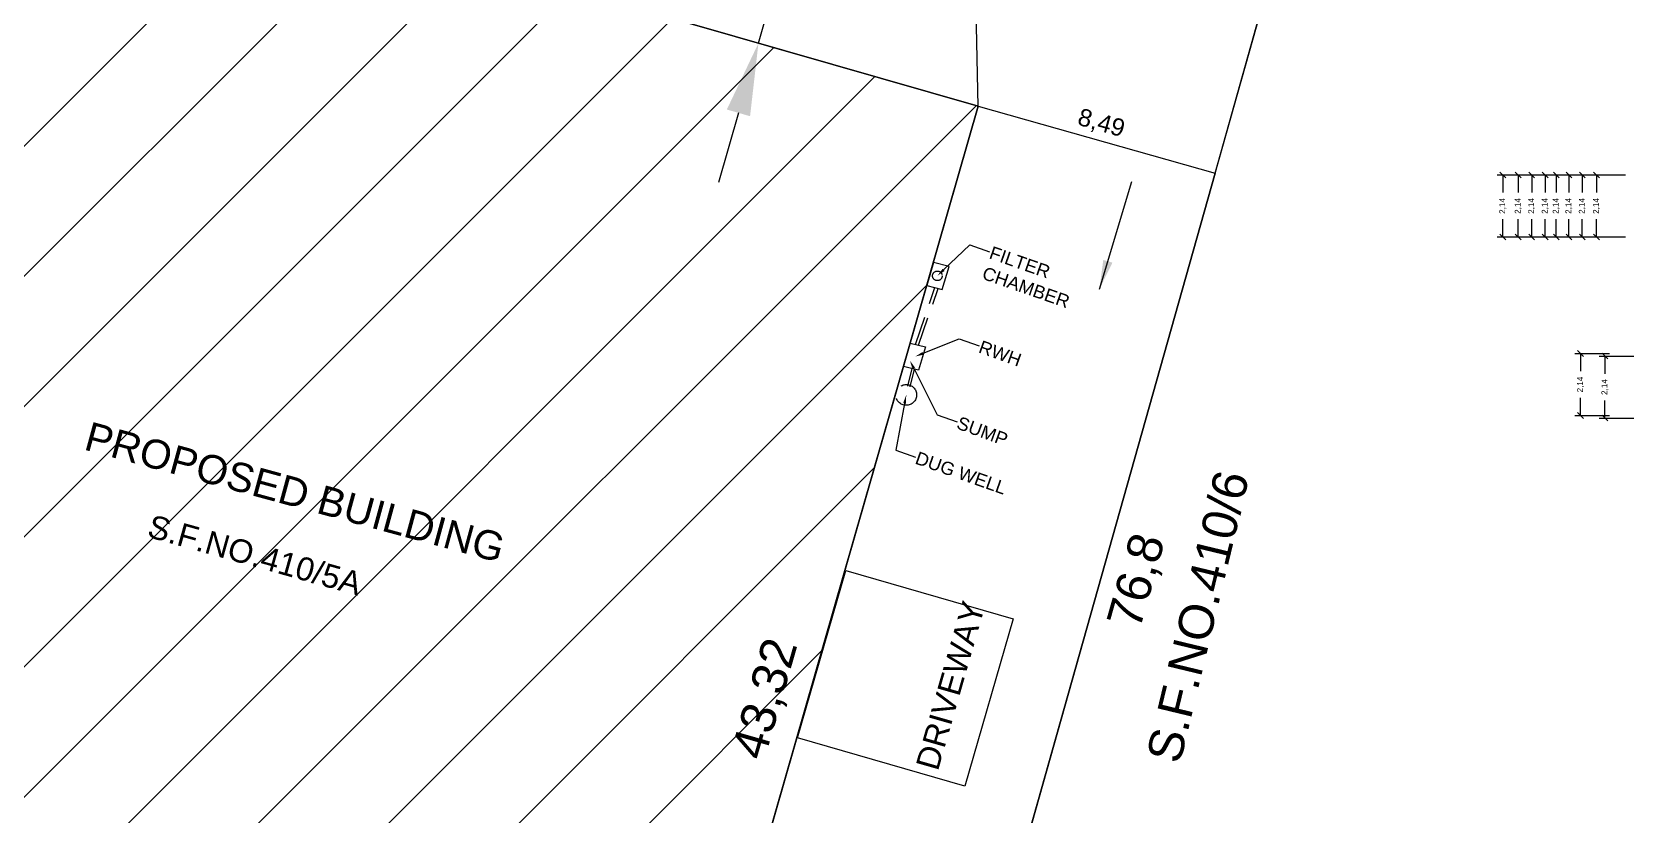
# Model space of a CAD drawing. Header units: metres. Extents: x 2292 to 2697, y 2134 to 2248.
# Drawn here: x 2448.8 to 2504, y 2183.5 to 2210.5 of the extents above; entities that cross this region are included whole.
import ezdxf
from ezdxf import colors
from ezdxf.entities.mleader import LeaderData, LeaderLine
from ezdxf.math import Vec2, Vec3

# ---------------------------------------------------------------- set-up
doc = ezdxf.new("R2010")
doc.units = ezdxf.units.M
doc.linetypes.add('DASHED', pattern=[0.75, 0.5, -0.25])
for name, color, linetype in [('AS_AT_SITE', 6, 'Continuous'), ('BLK_1_FLR_0_WATER_CLOSET', 213, 'Continuous'), ('BLK_1_FLR_1_WATER_CLOSET', 213, 'Continuous'), ('BLK_1_LVL_0_BLDG_FOOT_PRINT', 1, 'Continuous'), ('BLK_1_LVL_0_FRONT_SETBACK', 2, 'Continuous'), ('BLK_1_LVL_0_SIDE_SETBACK2', 102, 'Continuous'), ('FMB_OR_PLR', 70, 'Continuous'), ('INTERNAL_VEHICULAR_ACCESS_DIST', 161, 'Continuous'), ('PER_AISLE_WIDTH', 5, 'Continuous'), ('PLOT_BOUNDARY', 70, 'Continuous'), ('SUPER_IMPOSED', 5, 'Continuous'), ('TWO_WHEELER_DRIVE_WAY', 7, 'Continuous')]:
    doc.layers.add(name, color=color, linetype=linetype)
doc.styles.get("Standard").update_dxf_attribs({"font": 'arial.ttf'})
doc.dimstyles.new('ISO-25', dxfattribs={"dimtxt": 0.5, "dimasz": 2.5, "dimexe": 1, "dimexo": 0.625, "dimtad": 1, "dimtxsty": 'Standard', "dimcen": 2.5, "dimadec": 0, "dimazin": 0, "dimtfac": 1, "dimtmove": 0, "dimatfit": 3, "dimfxl": 0, "dimarcsym": 0})

# ---------------------------------------------------------------- blocks, each defined once
blk = doc.blocks.new('*D297')
at = {"layer": 'Defpoints', "color": 0}
for p in [(2496.187, 2229.126), (2498.693, 2228.42), (2475.35, 2155.207)]:
    blk.add_point(p, dxfattribs=at)
at = {"color": 0, "insert": (2486.914, 2191.593), "char_height": 1.2, "attachment_point": 5, "rotation": 74.2581}
blk.add_mtext('76,8', dxfattribs=at)
blk = doc.blocks.new('*D354')
at = {"layer": 'Defpoints', "color": 0}
for p in [(2442.934, 2219.016), (2442.312, 2216.849), (2481.38, 2207.975)]:
    blk.add_point(p, dxfattribs=at)
at = {"color": 0, "insert": (2461.876, 2212.518), "char_height": 1.2, "attachment_point": 5, "rotation": 343.977}
blk.add_mtext('40', dxfattribs=at)
blk = doc.blocks.new('*D356')
at = {"layer": 'Defpoints', "color": 0}
for p in [(2481.38, 2207.975), (2481.38, 2207.975), (2469.423, 2166.338)]:
    blk.add_point(p, dxfattribs=at)
at = {"color": 0, "insert": (2474.108, 2187.528), "char_height": 1.2, "attachment_point": 5, "rotation": 73.977}
blk.add_mtext('43,32', dxfattribs=at)
blk = doc.blocks.new('*D361')
at = {"layer": 'Defpoints', "color": 0}
for p in [(2481.38, 2207.975), (2489.547, 2205.673), (2489.547, 2205.673)]:
    blk.add_point(p, dxfattribs=at)
at = {"color": 0, "insert": (2485.616, 2207.363), "char_height": 0.6, "attachment_point": 5, "rotation": 344.2581}
blk.add_mtext('8,49', dxfattribs=at)
blk = doc.blocks.new('_ArchTick')
at = {"color": 0, "linetype": 'ByBlock', "const_width": 0.15}
blk.add_lwpolyline([(-0.5, -0.5), (0.5, 0.5)], dxfattribs=at)
blk = doc.blocks.new('*D366')
at = {"layer": 'Defpoints', "color": 0}
for p in [(2480.946, 2228.911), (2480.946, 2228.911), (2481.38, 2207.975)]:
    blk.add_point(p, dxfattribs=at)
at = {"color": 0, "insert": (2481.836, 2213.047), "char_height": 0.6, "attachment_point": 5, "rotation": 271.1869}
blk.add_mtext('20,94', dxfattribs=at)
blk = doc.blocks.new('_Oblique')
at = {"color": 0, "lineweight": -2}
blk.add_line((-0.5, -0.5), (0.5, 0.5), dxfattribs=at)
blk = doc.blocks.new('*D318')
at = {"layer": 'BLK_1_FLR_0_WATER_CLOSET', "color": 0, "lineweight": -2}
for p, q in [((2499.799, 2205.608), (2500.994, 2205.608)), ((2499.994, 2205.608), (2499.994, 2204.999)), ((2499.994, 2203.468), (2499.994, 2204.077)), ((2499.799, 2203.468), (2500.994, 2203.468))]:
    blk.add_line(p, q, dxfattribs=at)
at = {"layer": 'Defpoints', "color": 0}
for p in [(2499.174, 2205.608), (2499.994, 2205.608), (2499.174, 2203.468)]:
    blk.add_point(p, dxfattribs=at)
at = {"layer": 'BLK_1_FLR_0_WATER_CLOSET', "color": 0, "lineweight": -2, "xscale": 0.2, "yscale": 0.2, "zscale": 0.2}
for p, rotation in [((2499.994, 2205.608), 90), ((2499.994, 2203.468), 270)]:
    blk.add_blockref('_Oblique', p, dxfattribs=dict(at, rotation=rotation))
at = {"layer": 'BLK_1_FLR_0_WATER_CLOSET', "color": 0, "insert": (2499.994, 2204.538), "char_height": 0.2, "attachment_point": 5, "rotation": 90}
blk.add_mtext('2,14', dxfattribs=at)
blk = doc.blocks.new('*D319')
at = {"layer": 'BLK_1_FLR_1_WATER_CLOSET', "color": 0, "lineweight": -2}
for p, q in [((2500.265, 2205.608), (2501.459, 2205.608)), ((2500.459, 2205.608), (2500.459, 2204.999)), ((2500.459, 2203.468), (2500.459, 2204.077)), ((2500.265, 2203.468), (2501.459, 2203.468))]:
    blk.add_line(p, q, dxfattribs=at)
at = {"layer": 'Defpoints', "color": 0}
for p in [(2499.64, 2205.608), (2500.459, 2205.608), (2499.64, 2203.468)]:
    blk.add_point(p, dxfattribs=at)
at = {"layer": 'BLK_1_FLR_1_WATER_CLOSET', "color": 0, "lineweight": -2, "xscale": 0.2, "yscale": 0.2, "zscale": 0.2}
for p, rotation in [((2500.459, 2205.608), 90), ((2500.459, 2203.468), 270)]:
    blk.add_blockref('_Oblique', p, dxfattribs=dict(at, rotation=rotation))
at = {"layer": 'BLK_1_FLR_1_WATER_CLOSET', "color": 0, "insert": (2500.459, 2204.538), "char_height": 0.2, "attachment_point": 5, "rotation": 90}
blk.add_mtext('2,14', dxfattribs=at)
blk = doc.blocks.new('*D320')
at = {"layer": 'BLK_1_FLR_0_WATER_CLOSET', "color": 0, "lineweight": -2}
for p, q in [((2500.73, 2205.608), (2501.925, 2205.608)), ((2500.925, 2205.608), (2500.925, 2204.999)), ((2500.925, 2203.468), (2500.925, 2204.077)), ((2500.73, 2203.468), (2501.925, 2203.468))]:
    blk.add_line(p, q, dxfattribs=at)
at = {"layer": 'Defpoints', "color": 0}
for p in [(2500.105, 2205.608), (2500.925, 2205.608), (2500.105, 2203.468)]:
    blk.add_point(p, dxfattribs=at)
at = {"layer": 'BLK_1_FLR_0_WATER_CLOSET', "color": 0, "lineweight": -2, "xscale": 0.2, "yscale": 0.2, "zscale": 0.2}
for p, rotation in [((2500.925, 2205.608), 90), ((2500.925, 2203.468), 270)]:
    blk.add_blockref('_Oblique', p, dxfattribs=dict(at, rotation=rotation))
at = {"layer": 'BLK_1_FLR_0_WATER_CLOSET', "color": 0, "insert": (2500.925, 2204.538), "char_height": 0.2, "attachment_point": 5, "rotation": 90}
blk.add_mtext('2,14', dxfattribs=at)
blk = doc.blocks.new('*D321')
at = {"layer": 'BLK_1_FLR_0_WATER_CLOSET', "color": 0, "lineweight": -2}
for p, q in [((2501.111, 2205.608), (2502.306, 2205.608)), ((2501.306, 2205.608), (2501.306, 2204.999)), ((2501.306, 2203.468), (2501.306, 2204.077)), ((2501.111, 2203.468), (2502.306, 2203.468))]:
    blk.add_line(p, q, dxfattribs=at)
at = {"layer": 'Defpoints', "color": 0}
for p in [(2500.486, 2205.608), (2501.306, 2205.608), (2500.486, 2203.468)]:
    blk.add_point(p, dxfattribs=at)
at = {"layer": 'BLK_1_FLR_0_WATER_CLOSET', "color": 0, "lineweight": -2, "xscale": 0.2, "yscale": 0.2, "zscale": 0.2}
for p, rotation in [((2501.306, 2205.608), 90), ((2501.306, 2203.468), 270)]:
    blk.add_blockref('_Oblique', p, dxfattribs=dict(at, rotation=rotation))
at = {"layer": 'BLK_1_FLR_0_WATER_CLOSET', "color": 0, "insert": (2501.306, 2204.538), "char_height": 0.2, "attachment_point": 5, "rotation": 90}
blk.add_mtext('2,14', dxfattribs=at)
blk = doc.blocks.new('*D322')
at = {"layer": 'BLK_1_FLR_0_WATER_CLOSET', "color": 0, "lineweight": -2}
for p, q in [((2501.549, 2205.608), (2502.743, 2205.608)), ((2501.743, 2205.608), (2501.743, 2204.999)), ((2501.743, 2203.468), (2501.743, 2204.077)), ((2501.549, 2203.468), (2502.743, 2203.468))]:
    blk.add_line(p, q, dxfattribs=at)
at = {"layer": 'Defpoints', "color": 0}
for p in [(2500.924, 2205.608), (2501.743, 2205.608), (2500.924, 2203.468)]:
    blk.add_point(p, dxfattribs=at)
at = {"layer": 'BLK_1_FLR_0_WATER_CLOSET', "color": 0, "lineweight": -2, "xscale": 0.2, "yscale": 0.2, "zscale": 0.2}
for p, rotation in [((2501.743, 2205.608), 90), ((2501.743, 2203.468), 270)]:
    blk.add_blockref('_Oblique', p, dxfattribs=dict(at, rotation=rotation))
at = {"layer": 'BLK_1_FLR_0_WATER_CLOSET', "color": 0, "insert": (2501.743, 2204.538), "char_height": 0.2, "attachment_point": 5, "rotation": 90}
blk.add_mtext('2,14', dxfattribs=at)
blk = doc.blocks.new('*D323')
at = {"layer": 'BLK_1_FLR_1_WATER_CLOSET', "color": 0, "lineweight": -2}
for p, q in [((2502.01, 2205.608), (2503.204, 2205.608)), ((2502.204, 2205.608), (2502.204, 2204.999)), ((2502.204, 2203.468), (2502.204, 2204.077)), ((2502.01, 2203.468), (2503.204, 2203.468))]:
    blk.add_line(p, q, dxfattribs=at)
at = {"layer": 'Defpoints', "color": 0}
for p in [(2501.385, 2205.608), (2502.204, 2205.608), (2501.385, 2203.468)]:
    blk.add_point(p, dxfattribs=at)
at = {"layer": 'BLK_1_FLR_1_WATER_CLOSET', "color": 0, "lineweight": -2, "xscale": 0.2, "yscale": 0.2, "zscale": 0.2}
for p, rotation in [((2502.204, 2205.608), 90), ((2502.204, 2203.468), 270)]:
    blk.add_blockref('_Oblique', p, dxfattribs=dict(at, rotation=rotation))
at = {"layer": 'BLK_1_FLR_1_WATER_CLOSET', "color": 0, "insert": (2502.204, 2204.538), "char_height": 0.2, "attachment_point": 5, "rotation": 90}
blk.add_mtext('2,14', dxfattribs=at)
blk = doc.blocks.new('*D324')
at = {"layer": 'BLK_1_FLR_0_WATER_CLOSET', "color": 0, "lineweight": -2}
for p, q in [((2502.5, 2205.608), (2503.694, 2205.608)), ((2502.694, 2205.608), (2502.694, 2204.999)), ((2502.694, 2203.468), (2502.694, 2204.077)), ((2502.5, 2203.468), (2503.694, 2203.468))]:
    blk.add_line(p, q, dxfattribs=at)
at = {"layer": 'Defpoints', "color": 0}
for p in [(2501.875, 2205.608), (2502.694, 2205.608), (2501.875, 2203.468)]:
    blk.add_point(p, dxfattribs=at)
at = {"layer": 'BLK_1_FLR_0_WATER_CLOSET', "color": 0, "lineweight": -2, "xscale": 0.2, "yscale": 0.2, "zscale": 0.2}
for p, rotation in [((2502.694, 2205.608), 90), ((2502.694, 2203.468), 270)]:
    blk.add_blockref('_Oblique', p, dxfattribs=dict(at, rotation=rotation))
at = {"layer": 'BLK_1_FLR_0_WATER_CLOSET', "color": 0, "insert": (2502.694, 2204.538), "char_height": 0.2, "attachment_point": 5, "rotation": 90}
blk.add_mtext('2,14', dxfattribs=at)
blk = doc.blocks.new('*D325')
at = {"layer": 'BLK_1_FLR_0_WATER_CLOSET', "color": 0, "lineweight": -2}
for p, q in [((2499.268, 2205.608), (2500.463, 2205.608)), ((2499.463, 2205.608), (2499.463, 2204.999)), ((2499.463, 2203.468), (2499.463, 2204.077)), ((2499.268, 2203.468), (2500.463, 2203.468))]:
    blk.add_line(p, q, dxfattribs=at)
at = {"layer": 'Defpoints', "color": 0}
for p in [(2498.643, 2205.608), (2499.463, 2205.608), (2498.643, 2203.468)]:
    blk.add_point(p, dxfattribs=at)
at = {"layer": 'BLK_1_FLR_0_WATER_CLOSET', "color": 0, "lineweight": -2, "xscale": 0.2, "yscale": 0.2, "zscale": 0.2}
for p, rotation in [((2499.463, 2205.608), 90), ((2499.463, 2203.468), 270)]:
    blk.add_blockref('_Oblique', p, dxfattribs=dict(at, rotation=rotation))
at = {"layer": 'BLK_1_FLR_0_WATER_CLOSET', "color": 0, "insert": (2499.463, 2204.538), "char_height": 0.2, "attachment_point": 5, "rotation": 90}
blk.add_mtext('2,14', dxfattribs=at)
blk = doc.blocks.new('*D326')
at = {"layer": 'BLK_1_FLR_0_WATER_CLOSET', "color": 0, "lineweight": -2}
for p, q in [((2501.948, 2199.45), (2503.142, 2199.45)), ((2502.142, 2199.45), (2502.142, 2198.841)), ((2502.142, 2197.31), (2502.142, 2197.919)), ((2501.948, 2197.31), (2503.142, 2197.31))]:
    blk.add_line(p, q, dxfattribs=at)
at = {"layer": 'Defpoints', "color": 0}
for p in [(2501.323, 2199.45), (2502.142, 2199.45), (2501.323, 2197.31)]:
    blk.add_point(p, dxfattribs=at)
at = {"layer": 'BLK_1_FLR_0_WATER_CLOSET', "color": 0, "lineweight": -2, "xscale": 0.2, "yscale": 0.2, "zscale": 0.2}
for p, rotation in [((2502.142, 2199.45), 90), ((2502.142, 2197.31), 270)]:
    blk.add_blockref('_Oblique', p, dxfattribs=dict(at, rotation=rotation))
at = {"layer": 'BLK_1_FLR_0_WATER_CLOSET', "color": 0, "insert": (2502.142, 2198.38), "char_height": 0.2, "attachment_point": 5, "rotation": 90}
blk.add_mtext('2,14', dxfattribs=at)
blk = doc.blocks.new('*D327')
at = {"layer": 'BLK_1_FLR_0_WATER_CLOSET', "color": 0, "lineweight": -2}
for p, q in [((2502.791, 2199.363), (2503.985, 2199.363)), ((2502.985, 2199.363), (2502.985, 2198.754)), ((2502.985, 2197.223), (2502.985, 2197.832)), ((2502.791, 2197.223), (2503.985, 2197.223))]:
    blk.add_line(p, q, dxfattribs=at)
at = {"layer": 'Defpoints', "color": 0}
for p in [(2502.166, 2199.363), (2502.985, 2199.363), (2502.166, 2197.223)]:
    blk.add_point(p, dxfattribs=at)
at = {"layer": 'BLK_1_FLR_0_WATER_CLOSET', "color": 0, "lineweight": -2, "xscale": 0.2, "yscale": 0.2, "zscale": 0.2}
for p, rotation in [((2502.985, 2199.363), 90), ((2502.985, 2197.223), 270)]:
    blk.add_blockref('_Oblique', p, dxfattribs=dict(at, rotation=rotation))
at = {"layer": 'BLK_1_FLR_0_WATER_CLOSET', "color": 0, "insert": (2502.985, 2198.293), "char_height": 0.2, "attachment_point": 5, "rotation": 90}
blk.add_mtext('2,14', dxfattribs=at)
blk = doc.blocks.new('*D518')
at = {"layer": 'Defpoints', "color": 0, "ltscale": 0.3}
for p in [(2475.215, 2215.988), (2475.46, 2215.917), (2473.56, 2210.222)]:
    blk.add_point(p, dxfattribs=at)
at = {"layer": 'PER_AISLE_WIDTH', "color": 0, "lineweight": -2, "ltscale": 0.3}
for p, q in [((2476.15, 2218.32), (2476.84, 2220.723)), ((2473.804, 2210.151), (2475.46, 2215.917)), ((2475.816, 2215.815), (2476.421, 2215.641)), ((2474.16, 2210.049), (2474.765, 2209.875)), ((2473.114, 2207.748), (2472.424, 2205.346))]:
    blk.add_line(p, q, dxfattribs=at)
at = {"layer": 'PER_AISLE_WIDTH', "color": 0, "ltscale": 0.3}
for points in [[(2475.75, 2218.435), (2476.551, 2218.205), (2475.46, 2215.917)], [(2472.714, 2207.863), (2473.515, 2207.633), (2473.804, 2210.151)]]:
    blk.add_solid(points, dxfattribs=at)
at = {"layer": 'PER_AISLE_WIDTH', "color": 0, "ltscale": 0.3, "insert": (2473.737, 2213.291), "char_height": 0.6, "attachment_point": 5, "rotation": 73.977}
blk.add_mtext('6', dxfattribs=at)

msp = doc.modelspace()

# ---------------------------------------------------------------- hatches: boundary and pattern name
h = msp.add_hatch()
h.set_pattern_fill('ANSI31', color=256)
h.set_pattern_definition([(45, (-69436.9367, -38212.0027), (-2.24506403, 2.24506403), [])])
h.paths.add_polyline_path([(2481.38008, 2207.97471), (2442.93405, 2219.01567), (2430.97669, 2177.37862), (2469.42272, 2166.33766)])
h.paths.add_polyline_path([(2460.3759, 2211.65076), (2462.74481, 2210.97045), (2463.42738, 2213.34723), (2461.05846, 2214.02754)], flags=24)
h.paths.add_polyline_path([(2438.78293, 2195.21277), (2440.10649, 2199.82158), (2437.72971, 2200.50414), (2436.40615, 2195.89534)], flags=24)
h.paths.add_polyline_path([(2474.5498, 2184.94121), (2475.87336, 2189.55002), (2473.49658, 2190.23258), (2472.17302, 2185.62378)], flags=24)
h.paths.add_polyline_path([(2449.04087, 2172.18075), (2451.40978, 2171.50045), (2452.09235, 2173.87723), (2449.72343, 2174.55754)], flags=25)
h.paths.add_polyline_path([(2450.01692, 2195.69709), (2464.8792, 2191.64603), (2465.42113, 2193.63421), (2450.55884, 2197.68527)], flags=24)

# ---------------------------------------------------------------- linework, layer by layer
at = {"linetype": 'DASHED', "ltscale": 2}
for p, q in [((2479.09408, 2198.93221, -0.00374), (2478.94502, 2198.32302, -0.00374)), ((2479.17097, 2198.91434, -0.00374), (2479.02192, 2198.30514, -0.00374))]:
    msp.add_line(p, q, dxfattribs=at)
for points in [[(2489.54731, 2205.67256), (2491.17181, 2211.43572)], [(2481.38123, 2207.97535), (2469.42272, 2166.33766), (2477.79456, 2163.97784), (2489.55189, 2205.67127), (2489.54731, 2205.67256)]]:
    msp.add_lwpolyline(points)
msp.add_lwpolyline([(2480.3801, 2202.44494), (2479.83329, 2202.58861), (2479.60407, 2201.79043), (2480.14226, 2201.65875), (2480.3801, 2202.44494)], dxfattribs=at)
at = {"linetype": 'DASHED', "ltscale": 2, "elevation": -0.00374}
for points in [[(2479.22022, 2199.7577), (2479.88703, 2201.7212)], [(2479.32516, 2199.73222), (2479.99519, 2201.69473)], [(2479.03341, 2199.8033), (2479.56438, 2199.67369), (2479.32321, 2198.87655), (2478.80205, 2198.99768), (2479.03341, 2199.8033)]]:
    msp.add_lwpolyline(points, dxfattribs=at)
at = {"linetype": 'DASHED', "ltscale": 2}
for centre, radius in [((2479.97193, 2202.12823), 0.16622), ((2478.89802, 2198.02205), 0.35742)]:
    msp.add_circle(centre, radius, dxfattribs=at)
at = {"layer": 'AS_AT_SITE', "color": 6}
msp.add_lwpolyline([(2496.18659, 2229.22643), (2442.39814, 2228.11204), (2421.89523, 2156.80096), (2426.95121, 2155.58561), (2475.35041, 2155.30684)], close=True, dxfattribs=at)
at = {"layer": 'BLK_1_LVL_0_BLDG_FOOT_PRINT', "color": 1}
msp.add_lwpolyline([(2442.93405, 2219.01567), (2430.97669, 2177.37862), (2469.42272, 2166.33766), (2481.38008, 2207.97471)], close=True, dxfattribs=at)
at = {"layer": 'BLK_1_LVL_0_FRONT_SETBACK', "color": 2}
msp.add_lwpolyline([(2481.38084, 2207.97399), (2480.94707, 2228.9107), (2443.63495, 2228.13767), (2442.93405, 2219.01567)], close=True, dxfattribs=at)
at = {"layer": 'BLK_1_LVL_0_SIDE_SETBACK2', "color": 102}
msp.add_lwpolyline([(2469.42217, 2166.33865), (2481.38123, 2207.97535), (2489.55189, 2205.67127), (2477.7943, 2163.97692)], close=True, dxfattribs=at)
at = {"layer": 'FMB_OR_PLR', "color": 70}
msp.add_lwpolyline([(2496.18659, 2229.22643), (2442.39814, 2228.11204), (2421.89523, 2156.80096), (2426.95121, 2155.58561), (2475.35041, 2155.30684)], close=True, dxfattribs=at)
at = {"layer": 'INTERNAL_VEHICULAR_ACCESS_DIST', "color": 161}
msp.add_lwpolyline([(2476.81569, 2191.9611), (2482.58121, 2190.30012), (2480.92023, 2184.5346), (2475.15471, 2186.19558)], close=True, dxfattribs=at)
at = {"layer": 'PLOT_BOUNDARY'}
msp.add_lwpolyline([(2496.18659, 2229.22643), (2442.39814, 2228.11204), (2421.89523, 2156.80096), (2426.95121, 2155.58561), (2475.35041, 2155.30684)], close=True, dxfattribs=at)
at = {"layer": 'SUPER_IMPOSED', "color": 5}
msp.add_lwpolyline([(2496.18659, 2229.22643), (2442.39814, 2228.11204), (2421.89523, 2156.80096), (2426.95121, 2155.58561), (2475.35041, 2155.30684)], close=True, dxfattribs=at)
at = {"layer": 'TWO_WHEELER_DRIVE_WAY', "color": 6}
msp.add_lwpolyline([(2441.68216, 2225.62181), (2440.02518, 2219.85201), (2481.38123, 2207.97535), (2489.55189, 2205.67127), (2491.09957, 2211.17941), (2485.42297, 2213.05619), (2484.94233, 2213.19422), (2483.98118, 2213.47024), (2482.05888, 2214.02229), (2481.09773, 2214.29831), (2480.61649, 2214.43396), (2479.17541, 2214.85037), (2479.06003, 2214.8835), (2478.09888, 2215.15952), (2477.13773, 2215.43555), (2467.52622, 2218.19579), (2456.95356, 2221.23205), (2453.99325, 2222.0822), (2453.99325, 2222.0822), (2449.18749, 2223.46232), (2442.41289, 2225.41051)], close=True, dxfattribs=at)

# ---------------------------------------------------------------- texts
at = {"attachment_point": 1}
for s, width, insert, char_height, rotation in [('{\\W8.93873;   } \\P{\\W8.367147; }PROPOSED BUILDING', 21.2045112, (2448.0784, 2199.57378), 1, 344.753109), ('S.F.NO.410/6', 21.2045112, (2487.16255, 2185.53922), 1.2, 76.440915), ('S.F.NO.410/5A', 11.7674695, (2452.90439, 2193.9092), 0.8, 344.384172), ('DRIVEWAY', 0.8, (2479.21737, 2185.24271), 0.8, 74.046847)]:
    msp.add_mtext_dynamic_manual_height_columns(s, width=width, gutter_width=12.5, heights=[0], dxfattribs=dict(at, insert=insert, char_height=char_height, rotation=rotation))

# ---------------------------------------------------------------- dimensions: what is measured, and where the dimension line sits
for base, p1, p2, angle, override, picture, middle in [((2498.6929, 2228.41996), (2475.35041, 2155.20684), (2496.18659, 2229.12643), 74.25811, {"dimtxt": 1.2, "dimse1": 1, "dimse2": 1, "dimsd1": 1, "dimsd2": 1}, '*D297', (2488.20925, 2191.2276)), ((2480.94633, 2228.91068), (2481.38008, 2207.97471), (2480.94633, 2228.91068), 91.186876, {"dimtxt": 0.6, "dimasz": 0.5, "dimgap": 0.2, "dimblk1": 'ArchTick', "dimblk2": 'ArchTick', "dimsah": 1, "dimse1": 1, "dimse2": 1, "dimsd1": 1, "dimsd2": 1}, '*D366', (2481.27523, 2213.0356))]:
    dim = msp.add_linear_dim(base=base, p1=p1, p2=p2, angle=angle, dimstyle='ISO-25', override=override)
    dim.commit()
    dim.dimension.update_dxf_attribs({"geometry": picture, "text_midpoint": middle, "dimtype": 161})
for p1, p2, distance, override, picture, middle in [((2481.38008, 2207.97471), (2442.93405, 2219.01567), 2.25463, {"dimtxt": 1.2, "dimse1": 1, "dimse2": 1, "dimsd1": 1, "dimsd2": 1}, '*D354', (2461.87636, 2212.51775)), ((2469.42272, 2166.33766), (2481.38008, 2207.97471), 0, {"dimtxt": 1.2, "dimse1": 1, "dimse2": 1, "dimsd1": 1, "dimsd2": 1}, '*D356', (2474.10755, 2187.52775)), ((2481.38008, 2207.97471), (2489.54731, 2205.67256), 0, {"dimtxt": 0.6, "dimasz": 0.5, "dimgap": 0.2, "dimblk1": 'ArchTick', "dimblk2": 'ArchTick', "dimsah": 1, "dimse1": 1, "dimse2": 1, "dimsd1": 1, "dimsd2": 1}, '*D361', (2485.61578, 2207.36318))]:
    dim = msp.add_aligned_dim(p1=p1, p2=p2, distance=distance, dimstyle='ISO-25', override=override)
    dim.commit()
    dim.dimension.update_dxf_attribs({"geometry": picture, "text_midpoint": middle})
at = {"layer": 'BLK_1_FLR_0_WATER_CLOSET', "color": 2}
for base, p1, p2, picture, middle in [((2499.46291, 2205.60833), (2498.64346, 2203.46833), (2498.64346, 2205.60833), '*D325', (2499.46291, 2204.53833)), ((2499.99362, 2205.60833), (2499.17417, 2203.46833), (2499.17417, 2205.60833), '*D318', (2499.99362, 2204.53833)), ((2500.92478, 2205.60833), (2500.10533, 2203.46833), (2500.10533, 2205.60833), '*D320', (2500.92478, 2204.53833))]:
    dim = msp.add_linear_dim(base=base, p1=p1, p2=p2, angle=90, dimstyle='ISO-25', override={"dimtxt": 0.2, "dimasz": 0.2, "dimgap": 0.2, "dimtad": 0, "dimblk1": 'Oblique', "dimblk2": 'Oblique', "dimsah": 1, "dimsd1": 0, "dimsd2": 0}, dxfattribs=at)
    dim.commit()
    dim.dimension.update_dxf_attribs({"geometry": picture, "text_midpoint": middle, "dimtype": 161})
at = {"layer": 'BLK_1_FLR_0_WATER_CLOSET', "color": 1}
for base, p1, p2, picture, middle in [((2501.3057, 2205.60833), (2500.48625, 2203.46833), (2500.48625, 2205.60833), '*D321', (2501.3057, 2204.53833)), ((2501.74304, 2205.60833), (2500.92359, 2203.46833), (2500.92359, 2205.60833), '*D322', (2501.74304, 2204.53833)), ((2502.69449, 2205.60833), (2501.87504, 2203.46833), (2501.87504, 2205.60833), '*D324', (2502.69449, 2204.53833))]:
    dim = msp.add_linear_dim(base=base, p1=p1, p2=p2, angle=90, dimstyle='ISO-25', override={"dimtxt": 0.2, "dimasz": 0.2, "dimgap": 0.2, "dimtad": 0, "dimblk1": 'Oblique', "dimblk2": 'Oblique', "dimsah": 1, "dimsd1": 0, "dimsd2": 0}, dxfattribs=at)
    dim.commit()
    dim.dimension.update_dxf_attribs({"geometry": picture, "text_midpoint": middle, "dimtype": 161})
at = {"layer": 'BLK_1_FLR_0_WATER_CLOSET', "color": 213}
for base, p1, p2, picture, middle in [((2502.14229, 2199.45032), (2501.32284, 2197.31032), (2501.32284, 2199.45032), '*D326', (2502.14229, 2198.38032)), ((2502.98513, 2199.36319), (2502.16568, 2197.22319), (2502.16568, 2199.36319), '*D327', (2502.98513, 2198.29319))]:
    dim = msp.add_linear_dim(base=base, p1=p1, p2=p2, angle=90, dimstyle='ISO-25', override={"dimtxt": 0.2, "dimasz": 0.2, "dimgap": 0.2, "dimtad": 0, "dimblk1": 'Oblique', "dimblk2": 'Oblique', "dimsah": 1, "dimsd1": 0, "dimsd2": 0}, dxfattribs=at)
    dim.commit()
    dim.dimension.update_dxf_attribs({"geometry": picture, "text_midpoint": middle, "dimtype": 161})
at = {"layer": 'BLK_1_FLR_1_WATER_CLOSET', "color": 2}
dim = msp.add_linear_dim(base=(2500.45921, 2205.60833), p1=(2499.63976, 2203.46833), p2=(2499.63976, 2205.60833), angle=90, dimstyle='ISO-25', override={"dimtxt": 0.2, "dimasz": 0.2, "dimgap": 0.2, "dimtad": 0, "dimblk1": 'Oblique', "dimblk2": 'Oblique', "dimsah": 1, "dimsd1": 0, "dimsd2": 0}, dxfattribs=at)
dim.commit()
dim.dimension.update_dxf_attribs({"geometry": '*D319', "text_midpoint": (2500.45921, 2204.53833), "dimtype": 161})
at = {"layer": 'BLK_1_FLR_1_WATER_CLOSET', "color": 1}
dim = msp.add_linear_dim(base=(2502.20396, 2205.60833), p1=(2501.38451, 2203.46833), p2=(2501.38451, 2205.60833), angle=90, dimstyle='ISO-25', override={"dimtxt": 0.2, "dimasz": 0.2, "dimgap": 0.2, "dimtad": 0, "dimblk1": 'Oblique', "dimblk2": 'Oblique', "dimsah": 1, "dimsd1": 0, "dimsd2": 0}, dxfattribs=at)
dim.commit()
dim.dimension.update_dxf_attribs({"geometry": '*D323', "text_midpoint": (2502.20396, 2204.53833), "dimtype": 161})
at = {"layer": 'PER_AISLE_WIDTH', "color": 5, "ltscale": 0.3}
dim = msp.add_aligned_dim(p1=(2473.55954, 2210.22159), p2=(2475.21543, 2215.9876), distance=-0.25453, dimstyle='ISO-25', override={"dimtxt": 0.6}, dxfattribs=at)
dim.commit()
dim.dimension.update_dxf_attribs({"geometry": '*D518', "text_midpoint": (2473.73696, 2213.29141)})

# ---------------------------------------------------------------- leaders
msp.add_leader([(2485.55975, 2201.67197), (2486.67874, 2205.38141)], dimstyle='ISO-25', override={"dimasz": 1, "dimgap": 0.625, "dimtad": 0})
at = {"ltscale": 0.3}
ml = msp.add_multileader_mtext('Standard', dxfattribs=at)
ml.set_content('FILTER \\PCHAMBER', color=256)
ml.set_leader_properties()
ml.build(insert=Vec2(0, 0))
ml.multileader.update_dxf_attribs({"dogleg_length": 1.29441, "arrow_head_size": 0.29638})
ctx = ml.context
ctx.base_point, ctx.char_height, ctx.arrow_head_size, ctx.landing_gap_size, ctx.plane_origin, ctx.plane_x_axis, ctx.plane_y_axis = Vec3(2481.77169, 2202.95648, -0.00374), 0.448, 0.29638, 0.02667, Vec3(2479.79816, 2201.5564, -0.00374), Vec3(0.94445655, -0.3286363), Vec3(0.3286363, 0.94445655)
notes = []
notes.append((ctx, [(1, (1, 1, 0), (2481.08708, 2203.1947, -0.00374), (0.94445655, -0.3286363), 0.72487, [(0, [(2479.97193, 2202.12823, -0.00374)], 0, [])])]))
ctx.mtext.insert, ctx.mtext.text_direction, ctx.mtext.rotation, ctx.mtext.flow_direction = Vec3(2481.87175, 2203.16288, -0.00374), Vec3(0.94445655, -0.3286363), 5.94832599, 5
ml = msp.add_multileader_mtext('Standard', dxfattribs=at)
ml.set_content('RWH', color=256)
ml.set_leader_properties()
ml.build(insert=Vec2(0, 0))
ml.multileader.update_dxf_attribs({"dogleg_length": 1.29441, "arrow_head_size": 0.29638})
ctx = ml.context
ctx.base_point, ctx.char_height, ctx.arrow_head_size, ctx.landing_gap_size, ctx.plane_origin, ctx.plane_x_axis, ctx.plane_y_axis = Vec3(2481.40787, 2199.71305, -0.00374), 0.448, 0.29638, 0.02667, Vec3(2501.79448, 2201.17894, -0.00374), Vec3(0.94181344, -0.33613606), Vec3(0.33613606, 0.94181344)
notes.append((ctx, [(1, (1, 1, 0), (2480.72517, 2199.95671, -0.00374), (0.94181344, -0.33613606), 0.72487, [(0, [(2479.20617, 2199.34507, -0.00374)], 0, [])])]))
ctx.mtext.insert, ctx.mtext.text_direction, ctx.mtext.rotation, ctx.mtext.flow_direction = Vec3(2481.50828, 2199.91505, -0.00374), Vec3(0.94181344, -0.33613606), 5.94037409, 5
ml = msp.add_multileader_mtext('Standard', dxfattribs=at)
ml.set_content('SUMP', color=256)
ml.set_leader_properties()
ml.build(insert=Vec2(0, 0))
ml.multileader.update_dxf_attribs({"dogleg_length": 2.44574, "arrow_head_size": 0.29638})
ctx = ml.context
ctx.base_point, ctx.char_height, ctx.arrow_head_size, ctx.landing_gap_size, ctx.plane_origin, ctx.plane_x_axis, ctx.plane_y_axis = Vec3(2480.65003, 2197.08911, -0.00374), 0.448, 0.29638, 0.02667, Vec3(2501.85444, 2201.00531, -0.00374), Vec3(0.93874947, -0.3446004), Vec3(0.3446004, 0.93874947)
notes.append((ctx, [(1, (1, 1, 0), (2479.96956, 2197.3389, -0.00374), (0.93874947, -0.3446004), 0.72487, [(0, [(2479.02554, 2199.20432, -0.00374)], 0, [])])]))
ctx.mtext.insert, ctx.mtext.text_direction, ctx.mtext.rotation, ctx.mtext.flow_direction = Vec3(2480.75358, 2197.29378, -0.00374), Vec3(0.93874947, -0.3446004), 5.93137223, 5
ml = msp.add_multileader_mtext('Standard', dxfattribs=at)
ml.set_content('DUG WELL', color=256)
ml.set_leader_properties()
ml.build(insert=Vec2(0, 0))
ml.multileader.update_dxf_attribs({"dogleg_length": 2.44574, "arrow_head_size": 0.29638})
ctx = ml.context
ctx.base_point, ctx.char_height, ctx.arrow_head_size, ctx.landing_gap_size, ctx.plane_origin, ctx.plane_x_axis, ctx.plane_y_axis = Vec3(2479.21855, 2195.87792, -0.00374), 0.448, 0.29638, 0.02667, Vec3(2500.70918, 2201.47223, -0.00374), Vec3(0.94325426, -0.33207139), Vec3(0.33207139, 0.94325426)
notes.append((ctx, [(1, (1, 1, 0), (2478.53481, 2196.11863, -0.00374), (0.94325426, -0.33207139), 0.72487, [(0, [(2478.89802, 2198.02205, -0.00374)], 0, [])])]))
ctx.mtext.insert, ctx.mtext.text_direction, ctx.mtext.rotation, ctx.mtext.flow_direction = Vec3(2479.31936, 2196.08396, -0.00374), Vec3(0.94325426, -0.33207139), 5.94468657, 5
for ctx, leaders in notes:
    for number, flags, end, landing, length, lines in leaders:
        leader = LeaderData()
        leader.index, (leader.has_last_leader_line, leader.has_dogleg_vector, leader.attachment_direction) = number, flags
        leader.last_leader_point, leader.dogleg_vector, leader.dogleg_length = Vec3(end), Vec3(landing), length
        for number, points, colour, breaks in lines:
            line = LeaderLine()
            line.index, line.vertices, line.color, line.breaks = number, Vec3.list(points), colors.encode_raw_color(colour), breaks
            leader.lines.append(line)
        ctx.leaders.append(leader)

doc.saveas('drawing.dxf')
